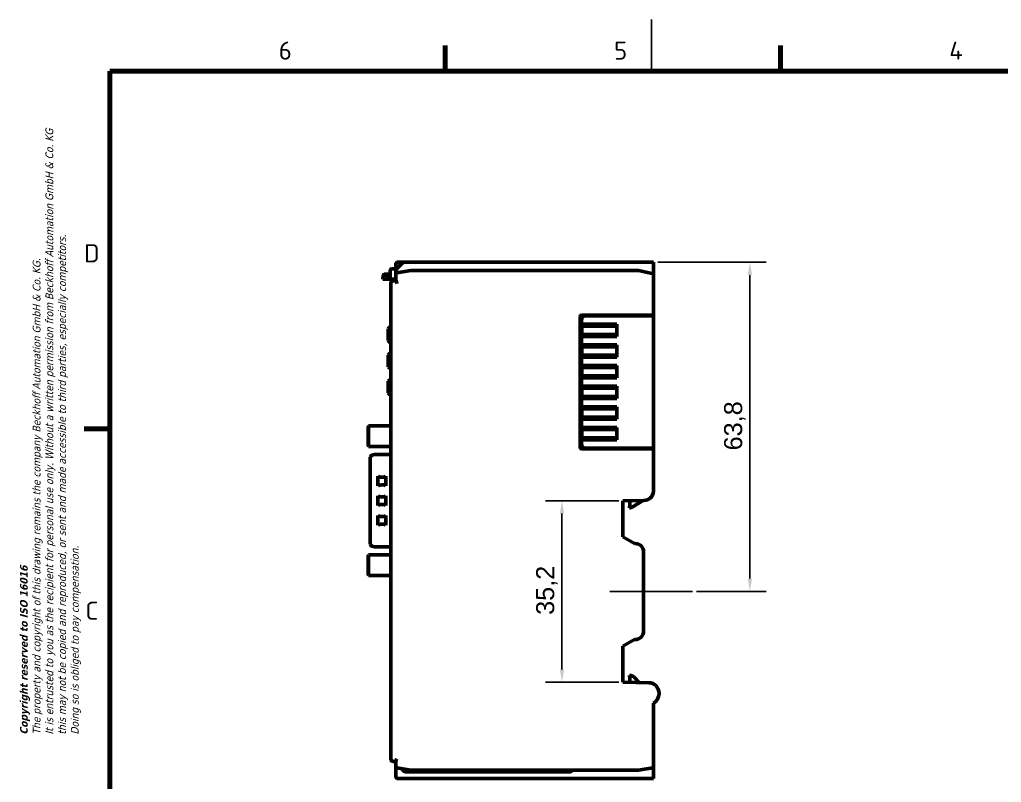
# Model space of a CAD drawing. Header units: millimetres. Extents: x 0 to 415, y 0 to 297.
# Drawn here: x 2.5 to 192.8, y 149.3 to 297 of the extents above; entities that cross this region are included whole.
import ezdxf

# ---------------------------------------------------------------- set-up
doc = ezdxf.new("R2010")
doc.units = ezdxf.units.MM
doc.layers.add('Bemaßung (ISO)', color=150, linetype='Continuous', lineweight=25, true_color=0x0080ff)
for name, color, linetype, lineweight in [('Mittellinie (ISO)', 7, 'Continuous', 25), ('Rahmen (ISO)', 7, 'Continuous', 70), ('Rahmen Mittel', 7, 'Continuous', 50), ('Sichtbar (ISO)', 7, 'Continuous', 50)]:
    doc.layers.add(name, color=color, linetype=linetype, lineweight=lineweight)
doc.styles.add('FERTIG Motors-DIN-3_5mm', font='isocpeur.ttf')
doc.styles.add('Notiztext (DIN)', font='arial.ttf')
doc.dimstyles.new('Standard (DIN) online', dxfattribs={"dimtxt": 3.5, "dimasz": 2.5, "dimexe": 3.175, "dimexo": 0.8, "dimgap": 0.8, "dimtad": 1, "dimrnd": 1e-08, "dimtxsty": 'Notiztext (DIN)', "dimcen": 0.09, "dimdle": 10, "dimclrd": 7, "dimclre": 7, "dimclrt": 7, "dimadec": 0, "dimazin": 2, "dimtfac": 1, "dimtmove": 0, "dimatfit": 3, "dimfxl": 1, "dimtolj": 1, "dimtzin": 0, "dimlwd": 25, "dimlwe": 25, "dimarcsym": 0})

# ---------------------------------------------------------------- blocks, each defined once
blk = doc.blocks.new('Ränder A3-QUER')
at = {"layer": 'Rahmen (ISO)', "lineweight": 25}
blk.add_line((125, 287), (125, 297), dxfattribs=at)
at = {"layer": 'Rahmen (ISO)'}
for p, q in [((85, 292), (85, 287)), ((150, 292), (150, 287)), ((20, 287), (410, 287)), ((20, 10), (20, 287)), ((20, 217.75), (15, 217.75))]:
    blk.add_line(p, q, dxfattribs=at)
at = {"layer": 'Rahmen (ISO)', "color": 7, "insert": (2.57, 158.5), "char_height": 1.5, "attachment_point": 1, "rotation": 90, "line_spacing_factor": 0.987884, "style": 'Notiztext (DIN)'}
blk.add_mtext('\\fTahoma|b1|i1;\\H1.5000;Copyright reserved to ISO 16016\\P\\fTahoma|b0|i1;\\H1.5000;The property and copyright of this drawing remains the company Beckhoff Automation GmbH & Co. KG. \\P\\fTahoma|b0|i1;\\H1.5000;It is entrusted to you as the recipient for personal use only. Without a written permission from Beckhoff Automation GmbH & Co. KG \\P\\fTahoma|b0|i1;\\H1.5000;this may not be copied and reproduced, or sent and made accessible to third parties, especially competitors. \\P\\fTahoma|b0|i1;\\H1.5000;Doing so is obliged to pay compensation.', dxfattribs=at)
at = {"layer": 'Rahmen Mittel', "char_height": 3.5, "attachment_point": 5, "style": 'FERTIG Motors-DIN-3_5mm'}
for s, insert, width in [('\\fISOCPEUR|b0|i0;6', (54, 291), 65.5864), ('\\fISOCPEUR|b0|i0;5', (119, 291), 65.5864), ('\\fISOCPEUR|b0|i0;4', (184, 291), 65.5864), ('\\fISOCPEUR|b0|i0;D', (16.5, 251.75), 5.0047), ('\\fISOCPEUR|b0|i0;C', (16.5, 182.5), 5.0047)]:
    blk.add_mtext(s, dxfattribs=dict(at, insert=insert, width=width))
blk = doc.blocks.new('*D37')
at = {"layer": 'Bemaßung (ISO)', "color": 7, "lineweight": 25, "transparency": 16777216}
for p, q in [((126.18, 250.02), (147.23, 250.02)), ((144.05, 247.52), (144.05, 188.72)), ((133.73, 186.22), (147.23, 186.22))]:
    blk.add_line(p, q, dxfattribs=at)
at = {"layer": 'Bemaßung (ISO)', "color": 7, "transparency": 16777216}
for points in [[(143.64, 247.52), (144.47, 247.52), (144.05, 250.02)], [(143.64, 188.72), (144.47, 188.72), (144.05, 186.22)]]:
    blk.add_solid(points, dxfattribs=at)
at = {"layer": 'Defpoints', "color": 0, "transparency": 16777216}
for p in [(125.38, 250.02), (132.93, 186.22), (144.05, 186.22)]:
    blk.add_point(p, dxfattribs=at)
at = {"layer": 'Bemaßung (ISO)', "color": 7, "lineweight": 25, "transparency": 16777216, "insert": (139.05, 213.56), "char_height": 3.5, "attachment_point": 1, "rotation": 90, "style": 'Notiztext (DIN)'}
blk.add_mtext('\\A1;63,8', dxfattribs=at)
blk = doc.blocks.new('*D38')
at = {"layer": 'Bemaßung (ISO)', "color": 7, "lineweight": 25, "transparency": 16777216}
for p, q in [((118.63, 203.82), (104.46, 203.82)), ((107.63, 201.32), (107.63, 171.14)), ((118.63, 168.64), (104.46, 168.64))]:
    blk.add_line(p, q, dxfattribs=at)
at = {"layer": 'Bemaßung (ISO)', "color": 7, "transparency": 16777216}
for points in [[(107.21, 201.32), (108.05, 201.32), (107.63, 203.82)], [(107.21, 171.14), (108.05, 171.14), (107.63, 168.64)]]:
    blk.add_solid(points, dxfattribs=at)
at = {"layer": 'Defpoints', "color": 0, "transparency": 16777216}
for p in [(119.43, 203.82), (107.63, 168.64), (119.43, 168.64)]:
    blk.add_point(p, dxfattribs=at)
at = {"layer": 'Bemaßung (ISO)', "color": 7, "lineweight": 25, "transparency": 16777216, "insert": (102.62, 181.7), "char_height": 3.5, "attachment_point": 1, "rotation": 90, "style": 'Notiztext (DIN)'}
blk.add_mtext('\\A1;35,2', dxfattribs=at)

msp = doc.modelspace()

# ---------------------------------------------------------------- linework, layer by layer
at = {"layer": 'Mittellinie (ISO)', "linetype": 'Continuous'}
msp.add_line((132.933, 186.216), (116.934, 186.216), dxfattribs=at)
at = {"layer": 'Sichtbar (ISO)'}
for p, q in [((75.434, 249.816), (75.434, 248.716)), ((77.248, 250.016), (75.634, 250.016)), ((76.541, 249.723), (75.727, 248.909)), ((125.384, 250.016), (77.248, 250.016)), ((125.384, 250.016), (125.384, 249.516)), ((125.384, 249.516), (125.384, 247.766)), ((72.955, 247.521), (72.934, 246.716)), ((73.439, 247.716), (73.155, 247.716)), ((73.839, 247.716), (73.439, 247.716)), ((73.66, 246.716), (73.639, 247.521)), ((74.139, 247.716), (73.839, 247.716)), ((74.355, 248.521), (74.307, 246.716)), ((74.555, 248.716), (74.855, 248.716)), ((75.576, 248.716), (74.855, 248.716)), ((75.434, 248.202), (75.434, 247.747)), ((75.434, 247.747), (75.434, 246.549)), ((78.352, 248.403), (75.601, 247.944)), ((122.277, 248.416), (78.516, 248.416)), ((125.384, 247.766), (122.488, 248.393)), ((125.384, 247.766), (125.384, 247.561)), ((125.384, 247.561), (125.384, 239.766)), ((73.134, 246.716), (72.934, 246.716)), ((73.134, 246.716), (73.46, 246.716)), ((73.66, 246.716), (73.46, 246.716)), ((73.66, 246.716), (73.86, 246.716)), ((73.86, 246.716), (74.108, 246.716)), ((74.108, 246.716), (74.307, 246.716)), ((74.807, 246.716), (74.307, 246.716)), ((74.434, 245.916), (74.434, 153.816)), ((74.807, 246.716), (75.434, 246.716)), ((75.234, 246.416), (74.934, 246.416)), ((111.434, 239.766), (125.384, 239.766)), ((125.384, 239.766), (125.384, 239.616)), ((111.134, 214.166), (111.134, 239.466)), ((111.384, 238.816), (111.384, 238.016)), ((111.384, 238.016), (118.284, 238.016)), ((125.384, 239.616), (112.184, 239.616)), ((118.284, 238.016), (118.284, 235.616)), ((125.384, 214.016), (125.384, 239.616)), ((73.934, 237.101), (74.434, 237.601)), ((73.934, 234.851), (73.934, 237.101)), ((111.284, 237.816), (111.284, 237.634)), ((111.284, 237.816), (115.023, 237.816)), ((111.284, 235.998), (111.284, 235.816)), ((111.466, 236.018), (111.466, 237.615)), ((111.466, 237.615), (115.023, 237.615)), ((111.466, 236.018), (115.023, 236.018)), ((115.544, 237.816), (115.023, 237.816)), ((115.544, 237.615), (115.023, 237.615)), ((115.544, 236.018), (115.023, 236.018)), ((115.544, 237.816), (118.284, 237.816)), ((115.544, 237.615), (118.284, 237.615)), ((115.544, 236.018), (118.284, 236.018)), ((73.934, 234.851), (74.434, 234.351)), ((115.023, 235.816), (111.284, 235.816)), ((118.284, 235.616), (111.384, 235.616)), ((111.384, 235.616), (111.384, 234.016)), ((115.023, 235.816), (115.544, 235.816)), ((118.284, 235.816), (115.544, 235.816)), ((73.934, 232.021), (74.434, 232.521)), ((111.284, 233.816), (111.284, 233.634)), ((111.284, 233.816), (115.023, 233.816)), ((111.384, 234.016), (118.284, 234.016)), ((111.466, 233.615), (115.023, 233.615)), ((111.466, 232.018), (111.466, 233.615)), ((115.544, 233.816), (115.023, 233.816)), ((115.544, 233.615), (115.023, 233.615)), ((115.544, 233.816), (118.284, 233.816)), ((115.544, 233.615), (118.284, 233.615)), ((118.284, 234.016), (118.284, 231.616)), ((73.934, 229.771), (73.934, 232.021)), ((111.284, 231.998), (111.284, 231.816)), ((115.023, 231.816), (111.284, 231.816)), ((118.284, 231.616), (111.384, 231.616)), ((111.384, 231.616), (111.384, 230.016)), ((111.466, 232.018), (115.023, 232.018)), ((115.544, 232.018), (115.023, 232.018)), ((115.023, 231.816), (115.544, 231.816)), ((115.544, 232.018), (118.284, 232.018)), ((118.284, 231.816), (115.544, 231.816)), ((73.934, 229.771), (74.434, 229.271)), ((111.284, 229.816), (111.284, 229.634)), ((111.284, 229.816), (115.023, 229.816)), ((111.384, 230.016), (118.284, 230.016)), ((111.466, 229.615), (115.023, 229.615)), ((111.466, 228.018), (111.466, 229.615)), ((115.544, 229.816), (115.023, 229.816)), ((115.544, 229.615), (115.023, 229.615)), ((115.544, 229.816), (118.284, 229.816)), ((115.544, 229.615), (118.284, 229.615)), ((118.284, 230.016), (118.284, 227.616)), ((73.934, 226.941), (74.434, 227.441)), ((73.934, 224.691), (73.934, 226.941)), ((111.284, 227.998), (111.284, 227.816)), ((115.023, 227.816), (111.284, 227.816)), ((118.284, 227.616), (111.384, 227.616)), ((111.384, 227.616), (111.384, 226.016)), ((111.466, 228.018), (115.023, 228.018)), ((115.544, 228.018), (115.023, 228.018)), ((115.023, 227.816), (115.544, 227.816)), ((115.544, 228.018), (118.284, 228.018)), ((118.284, 227.816), (115.544, 227.816)), ((73.934, 224.691), (74.434, 224.191)), ((111.284, 225.816), (111.284, 225.634)), ((111.284, 225.816), (115.023, 225.816)), ((111.384, 226.016), (118.284, 226.016)), ((111.466, 225.615), (115.023, 225.615)), ((111.466, 224.018), (111.466, 225.615)), ((115.544, 225.816), (115.023, 225.816)), ((115.544, 225.615), (115.023, 225.615)), ((115.544, 225.816), (118.284, 225.816)), ((115.544, 225.615), (118.284, 225.615)), ((118.284, 226.016), (118.284, 223.616)), ((111.284, 223.998), (111.284, 223.816)), ((115.023, 223.816), (111.284, 223.816)), ((118.284, 223.616), (111.384, 223.616)), ((111.384, 223.616), (111.384, 222.016)), ((111.466, 224.018), (115.023, 224.018)), ((115.544, 224.018), (115.023, 224.018)), ((115.023, 223.816), (115.544, 223.816)), ((115.544, 224.018), (118.284, 224.018)), ((118.284, 223.816), (115.544, 223.816)), ((111.284, 221.816), (111.284, 221.634)), ((111.284, 221.816), (115.023, 221.816)), ((111.384, 222.016), (118.284, 222.016)), ((111.466, 221.615), (115.023, 221.615)), ((111.466, 220.018), (111.466, 221.615)), ((115.544, 221.816), (115.023, 221.816)), ((115.544, 221.615), (115.023, 221.615)), ((115.544, 221.816), (118.284, 221.816)), ((115.544, 221.615), (118.284, 221.615)), ((118.284, 222.016), (118.284, 219.616)), ((111.284, 219.998), (111.284, 219.816)), ((115.023, 219.816), (111.284, 219.816)), ((118.284, 219.616), (111.384, 219.616)), ((111.384, 219.616), (111.384, 218.016)), ((111.466, 220.018), (115.023, 220.018)), ((115.544, 220.018), (115.023, 220.018)), ((115.023, 219.816), (115.544, 219.816)), ((115.544, 220.018), (118.284, 220.018)), ((118.284, 219.816), (115.544, 219.816)), ((70.034, 218.216), (70.134, 218.316)), ((70.034, 218.216), (70.034, 214.416)), ((70.134, 218.316), (70.134, 214.316)), ((74.434, 218.316), (70.134, 218.316)), ((111.284, 217.816), (115.023, 217.816)), ((111.284, 217.816), (111.284, 217.634)), ((111.384, 218.016), (118.284, 218.016)), ((111.466, 216.018), (111.466, 217.615)), ((111.466, 217.615), (115.023, 217.615)), ((115.544, 217.816), (115.023, 217.816)), ((115.544, 217.615), (115.023, 217.615)), ((115.544, 217.816), (118.284, 217.816)), ((115.544, 217.615), (118.284, 217.615)), ((118.284, 218.016), (118.284, 215.616)), ((111.284, 215.998), (111.284, 215.816)), ((115.023, 215.816), (111.284, 215.816)), ((118.284, 215.616), (111.384, 215.616)), ((111.384, 215.616), (111.384, 214.816)), ((111.466, 216.018), (115.023, 216.018)), ((115.544, 216.018), (115.023, 216.018)), ((115.023, 215.816), (115.544, 215.816)), ((115.544, 216.018), (118.284, 216.018)), ((118.284, 215.816), (115.544, 215.816)), ((70.034, 214.416), (70.134, 214.316)), ((74.434, 214.316), (70.134, 214.316)), ((125.384, 213.866), (111.434, 213.866)), ((112.184, 214.016), (125.384, 214.016)), ((125.384, 214.016), (125.384, 213.866)), ((125.384, 213.866), (125.384, 205.612)), ((70.434, 209.641), (70.434, 212.241)), ((74.434, 212.741), (71.3, 212.741)), ((70.434, 209.641), (70.434, 198.001)), ((71.942, 208.571), (71.942, 206.671)), ((72.689, 208.371), (73.109, 208.371)), ((73.456, 206.671), (73.456, 208.571)), ((73.109, 206.871), (72.689, 206.871)), ((71.942, 204.771), (71.942, 202.871)), ((72.689, 204.571), (73.109, 204.571)), ((73.456, 202.871), (73.456, 204.771)), ((119.434, 203.816), (123.51, 203.86)), ((119.434, 196.816), (119.434, 203.816)), ((120.734, 202.466), (120.853, 203.832)), ((123.207, 203.818), (121.258, 202.547)), ((73.109, 203.071), (72.689, 203.071)), ((120.804, 202.531), (120.734, 202.466)), ((120.985, 202.466), (120.734, 202.466)), ((120.804, 202.531), (120.913, 202.631)), ((71.942, 200.971), (71.942, 199.071)), ((72.689, 200.771), (73.109, 200.771)), ((73.456, 199.071), (73.456, 200.971)), ((70.434, 195.401), (70.434, 198.001)), ((73.109, 199.271), (72.689, 199.271)), ((121.685, 195.516), (119.434, 196.816)), ((74.434, 194.901), (71.3, 194.901)), ((121.834, 195.516), (121.685, 195.516)), ((70.034, 193.226), (70.134, 193.326)), ((70.034, 193.226), (70.034, 189.426)), ((70.134, 193.326), (70.134, 189.326)), ((74.434, 193.326), (70.134, 193.326)), ((123.434, 178.516), (123.434, 193.916)), ((70.034, 189.426), (70.134, 189.326)), ((74.434, 189.326), (70.134, 189.326)), ((119.434, 175.616), (121.685, 176.916)), ((119.434, 168.638), (119.434, 175.616)), ((121.685, 176.916), (121.834, 176.916)), ((120.804, 169.901), (120.734, 169.966)), ((120.852, 168.614), (120.734, 169.966)), ((120.734, 169.966), (120.981, 169.966)), ((120.804, 169.901), (120.913, 169.802)), ((121.26, 169.881), (121.534, 169.697)), ((121.492, 169.647), (121.427, 169.57)), ((121.492, 169.647), (121.534, 169.697)), ((122.602, 168.583), (121.534, 169.697)), ((124.469, 168.55), (119.434, 168.638)), ((126.434, 166.416), (126.434, 166.551)), ((125.384, 164.597), (125.384, 152.319)), ((74.934, 153.316), (75.434, 153.316)), ((75.434, 153.416), (75.434, 152.286)), ((75.434, 152.286), (75.434, 150.216)), ((125.384, 152.319), (125.384, 152.286)), ((125.384, 152.286), (125.384, 150.216)), ((75.601, 152.088), (78.352, 151.63)), ((76.514, 151.936), (77.075, 151.375)), ((77.216, 151.316), (109.251, 151.316)), ((78.516, 151.616), (122.301, 151.616)), ((109.392, 151.375), (109.634, 151.616)), ((122.465, 151.63), (125.217, 152.088)), ((75.634, 150.016), (125.384, 150.016)), ((125.384, 150.216), (125.384, 150.016))]:
    msp.add_line(p, q, dxfattribs=at)
for centre, radius, start, end in [((75.634, 249.816), 0.2, 90, 180), ((77.248, 249.016), 1, 90, 135), ((73.155, 247.516), 0.2, 90, 178.5), ((73.439, 247.516), 0.2, 1.5, 90), ((74.139, 247.916), 0.2, 270, 358.5), ((74.555, 248.516), 0.2, 90, 178.5), ((76.434, 248.202), 1, 135, 180), ((75.634, 247.747), 0.2, 99.46232, 180), ((78.516, 247.416), 1, 90, 99.46232), ((122.277, 247.416), 1, 77.77488, 90), ((74.934, 245.916), 0.5, 90, 180), ((75.234, 246.616), 0.2, 270, 0), ((111.434, 239.466), 0.3, 90, 180), ((112.184, 238.816), 0.8, 90, 180), ((111.434, 214.166), 0.3, 180, 270), ((112.184, 214.816), 0.8, 180, 270), ((71.3, 211.741), 1, 90, 150), ((123.489, 205.76), 1.9, 270.62282, 355.5223), ((71.3, 195.901), 1, 210, 270), ((121.834, 193.916), 1.6, 359.99845, 90.00155), ((121.834, 178.516), 1.6, 269.99845, 0.00155), ((124.434, 166.551), 2, 359.99842, 89.00143), ((124.334, 166.416), 2.1, 300, 0), ((74.934, 153.816), 0.5, 180, 270), ((75.634, 152.286), 0.2, 180, 260.53768), ((125.184, 152.286), 0.2, 279.46232, 0), ((77.216, 151.516), 0.2, 225, 270), ((78.516, 152.616), 1, 260.53768, 270), ((109.251, 151.516), 0.2, 270, 315), ((122.301, 152.616), 1, 270, 279.46232), ((75.634, 150.216), 0.2, 180, 270)]:
    msp.add_arc(centre, radius, start, end, dxfattribs=at)
for centre, major_axis, ratio, start_param, end_param in [((112.033, 237.816), (-1.276, 0), 0.176327, 0.9429374, 1.1102423), ((112.033, 235.816), (-1.276, 0), 0.176327, 5.172943, 5.3402479), ((112.033, 233.816), (-1.276, 0), 0.176327, 0.9429374, 1.1102423), ((112.033, 231.816), (-1.276, 0), 0.176327, 5.172943, 5.3402479), ((112.033, 229.816), (-1.276, 0), 0.176327, 0.9429374, 1.1102423), ((112.033, 227.816), (-1.276, 0), 0.176327, 5.172943, 5.3402479), ((112.033, 225.816), (-1.276, 0), 0.176327, 0.9429374, 1.1102423), ((112.033, 223.816), (-1.276, 0), 0.176327, 5.172943, 5.3402479), ((112.033, 221.816), (-1.276, 0), 0.176327, 0.9429374, 1.1102423), ((112.033, 219.816), (-1.276, 0), 0.176327, 5.172943, 5.3402479), ((112.033, 217.816), (-1.276, 0), 0.176327, 0.9429374, 1.1102423), ((112.033, 215.816), (-1.276, 0), 0.176327, 5.172943, 5.3402479), ((72.689, 208.571), (-0.746, 0), 0.2679492, 0, 1.5707963), ((73.109, 208.571), (0.346, 0), 0.5773503, 4.712389, 6.2831853), ((72.689, 206.671), (-0.746, 0), 0.2679492, 4.712389, 6.2831853), ((73.109, 206.671), (0.346, 0), 0.5773503, 0, 1.5707963), ((72.689, 204.771), (-0.746, 0), 0.2679492, 0, 1.5707963), ((73.109, 204.771), (0.346, 0), 0.5773503, 4.712389, 6.2831853), ((122.934, 204.237), (0.44, -0.238), 0.999803, 5.7868206, 5.9186022), ((72.689, 202.871), (-0.746, 0), 0.2679492, 4.712389, 6.2831853), ((73.109, 202.871), (0.346, 0), 0.5773503, 0, 1.5707963), ((120.985, 202.966), (0.142, -0.479), 0.9998342, 5.9942796, 6.572091), ((72.689, 200.971), (-0.746, 0), 0.2679492, 0, 1.5707963), ((73.109, 200.971), (0.346, 0), 0.5773503, 4.712389, 6.2831853), ((72.689, 199.071), (-0.746, 0), 0.2679492, 4.712389, 6.2831853), ((73.109, 199.071), (0.346, 0), 0.5773503, 0, 1.5707963), ((120.981, 169.466), (0.146, 0.478), 0.9998335, 5.9867306, 6.5796401)]:
    msp.add_ellipse(centre, major_axis=major_axis, ratio=ratio, start_param=start_param, end_param=end_param, dxfattribs=at)
for points, knots in [([(75.534, 246.183), (75.532, 246.19), (75.53, 246.196), (75.479, 246.339), (75.434, 246.472), (75.434, 246.549)], [-0.055863223, -0.055863223, -0.055863223, -0.055863223, -0.053494348, -0.053494348, 0, 0, 0, 0]), ([(75.634, 245.916), (75.615, 245.965), (75.597, 246.014), (75.563, 246.103), (75.548, 246.144), (75.534, 246.183)], [-0.089684716, -0.089684716, -0.089684716, -0.089684716, -0.071323372, -0.071323372, -0.055863223, -0.055863223, -0.055863223, -0.055863223]), ([(75.434, 153.416), (75.434, 153.441), (75.442, 153.47), (75.466, 153.531), (75.483, 153.565), (75.54, 153.669), (75.589, 153.745), (75.634, 153.816)], [-0.050534747, -0.050534747, -0.050534747, -0.050534747, -0.037901061, -0.037901061, -0.025267374, -0.025267374, 0, 0, 0, 0])]:
    msp.add_open_spline(points, degree=3, knots=knots, dxfattribs=at)

# ---------------------------------------------------------------- block references
msp.add_blockref('Ränder A3-QUER', (0, 0))

# ---------------------------------------------------------------- dimensions: what is measured, and where the dimension line sits
at = {"layer": 'Bemaßung (ISO)', "color": 7, "lineweight": 25}
for base, p1, p2, override, picture, middle in [((144.054, 186.216), (125.384, 250.016), (132.933, 186.216), {"dimgap": 0.8, "dimdec": 2, "dimtol": 0, "dimlim": 0, "dimtp": 0, "dimtm": 0, "dimtdec": 2, "dimtofl": 0, "dimatfit": 1}, '*D37', (144.054, 218.116)), ((107.63, 168.638), (119.434, 203.816), (119.434, 168.638), {"dimgap": 0.8, "dimdec": 1, "dimtol": 0, "dimlim": 0, "dimtp": 0, "dimtm": 0, "dimtdec": 2, "dimtofl": 0, "dimatfit": 1}, '*D38', (107.63, 186.227))]:
    dim = msp.add_linear_dim(base=base, p1=p1, p2=p2, angle=90, dimstyle='Standard (DIN) online', override=override, dxfattribs=at)
    dim.commit()
    dim.dimension.update_dxf_attribs({"geometry": picture, "text_midpoint": middle, "dimtype": 160})

doc.saveas('drawing.dxf')
